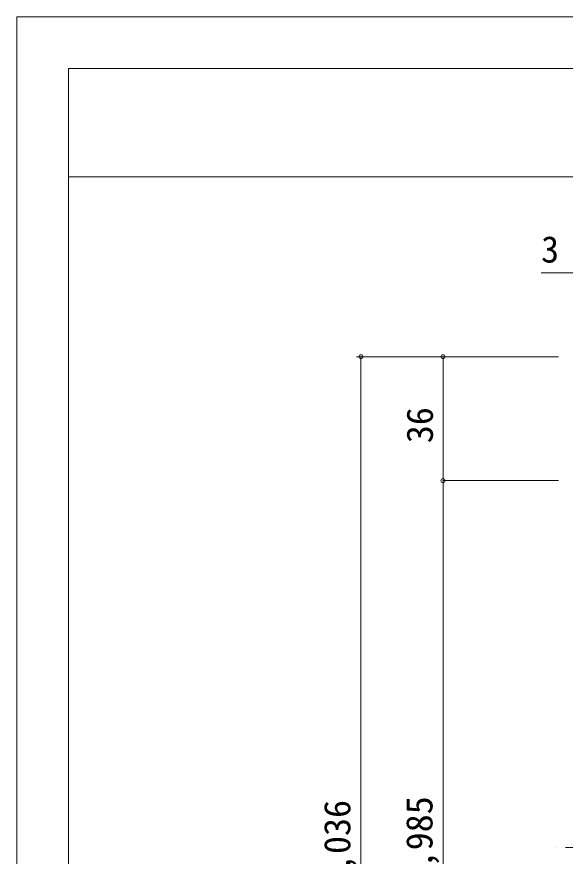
# Model space of a CAD drawing. Units: millimetres on the paper, enlarged 10 times, with parts at other scales. Extents: x -2000 to 2000, y -1385 to 1385.
# Drawn here: x -2000 to -1469, y 572 to 1385 of the extents above; entities that cross this region are included whole.
import ezdxf
from ezdxf.enums import TextEntityAlignment as Align

# ---------------------------------------------------------------- set-up
doc = ezdxf.new("R2010")
doc.units = ezdxf.units.MM
doc.header["$LTSCALE"] = 10
doc.header["$PDMODE"] = 32
doc.header["$PDSIZE"] = 4
doc.linetypes.add('CHAIN1', pattern=[8, 5, -1, 1, -1])
doc.layers.add('1-1_0', color=7, linetype='Continuous', lineweight=20)
doc.layers.add('2-0_18', color=7, linetype='Continuous', lineweight=18)
doc.styles.add('ＭＳ ゴシック', font='')
doc.styles.get('ＭＳ ゴシック').set_extended_font_data('MS Gothic')

msp = doc.modelspace()

# ---------------------------------------------------------------- linework, layer by layer
at = {"layer": '1-1_0'}
for p, q in [((-1950, 1335), (380, 1335)), ((-1950, 1230), (380, 1230))]:
    msp.add_line(p, q, dxfattribs=at)
msp.add_lwpolyline([(-2000, -1385), (2000, -1385), (2000, 1385), (-2000, 1385)], close=True, dxfattribs=at)
msp.add_lwpolyline([(380, -67.5), (-1950, -67.5), (-1950, 1335)], dxfattribs=at)
at = {"layer": '2-0_18', "color": 4, "lineweight": 9}
for p, q in [((-1475.31, 1055.68), (-1670.89, 1055.68)), ((-1666.72, 1055.68), (-1666.72, 71.86)), ((-1475.31, 1055.68), (-1591.38, 1055.68)), ((-1587.21, 935.68), (-1587.21, 1055.68)), ((-1475.31, 935.68), (-1587.21, 935.68)), ((-1587.21, 935.68), (-1587.21, 111.86))]:
    msp.add_line(p, q, dxfattribs=at)
at = {"layer": '2-0_18', "linetype": 'CHAIN1', "lineweight": 20}
msp.add_line((-938.64, 580.19), (-1478.64, 580.19), dxfattribs=at)
at = {"layer": '2-0_18', "color": 4, "lineweight": 9}
msp.add_lwpolyline([(-1451.97, 1137.09), (-1461.97, 1137.09), (-1492.25, 1137.09)], dxfattribs=at)
at = {"layer": '2-0_18', "color": 4}
for p in [(-1666.72, 1055.68), (-1587.21, 1055.68), (-1587.21, 935.68)]:
    msp.add_point(p, dxfattribs=at)

# ---------------------------------------------------------------- texts
at = {"layer": '2-0_18', "style": 'ＭＳ ゴシック'}
msp.add_text('3', height=25.66, dxfattribs=at).set_placement((-1492.25, 1139.18), align=Align.BOTTOM_LEFT)
for s, p in [('36', (-1589.29, 971.95)), ('枠内IH:1,985', (-1589.71, 420.27)), ('枠外H:2,036', (-1669.23, 434.18))]:
    msp.add_text(s, height=25.66, rotation=90, dxfattribs=at).set_placement(p, align=Align.BOTTOM_LEFT)

doc.saveas('drawing.dxf')
